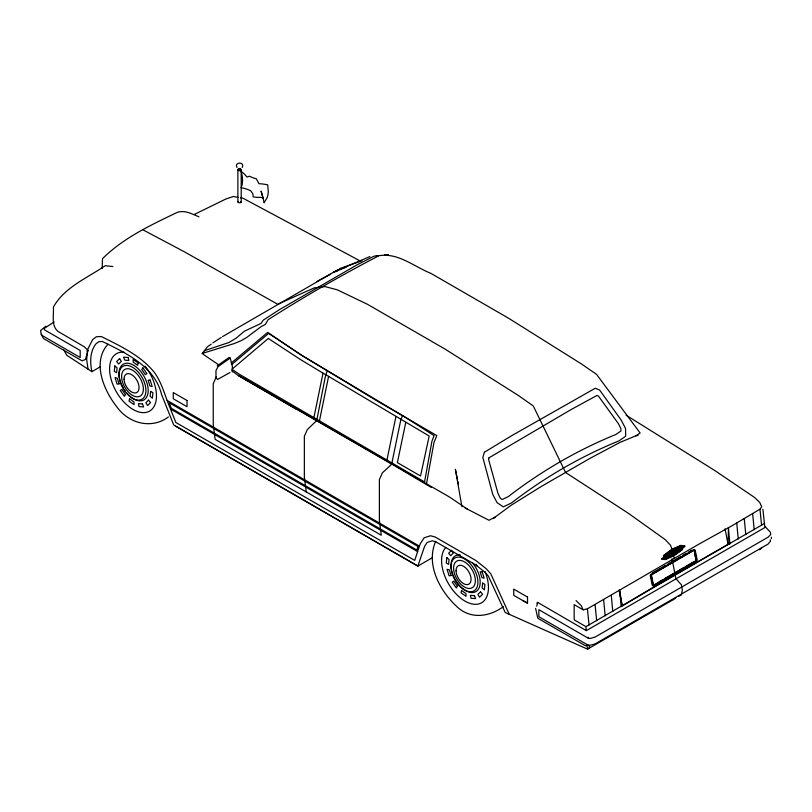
<?xml version="1.0" encoding="UTF-8"?>
<svg xmlns="http://www.w3.org/2000/svg" width="812" height="812" viewBox="0 0 812 812"><rect width="100%" height="100%" fill="white"/><g stroke="black" fill="none" stroke-linecap="round" stroke-linejoin="round"><path stroke-width="1.22" d="M682.334 546.912L681.095 545.674L672.194 549.551L663.81 555.652L664.054 557.184L664.531 555.844L673.128 549.805L681.816 545.867L682.334 546.912L679.512 548.323C687.277 544.761 672.275 553.601 682.029 546.831L681.512 545.786L672.823 549.724L664.226 555.763L664.196 557.225L668.296 554.961C659.74 559.295 669.819 556.981 669.382 554.555L667.576 553.307M102.129 268.589L102.515 258.683C123.373 237.825 151.123 224.944 177.463 212.277C185.136 209.953 192.089 213.942 198.94 216.824M426.401 484.287L433.984 442.418L436.815 435.567L377.956 401.453L300.947 354.864L267.615 332.433L231.197 363.055M682.09 548.882L673.919 555.083L665.018 559.153L673.767 555.043L682.09 548.882L664.886 558.818M675.411 550.394L676.02 550.069L674.295 551.033L674.802 552.333L675.878 551.896L675.503 551.439L674.721 552.312L674.467 551.084M676.761 548.202L676.041 551.125L674.65 551.937M670.093 553.063L672.468 551.449L673.26 552.576L672.468 551.449M313.879 417.632L323.014 373.165L300.318 359.452L268.325 338.462L231.958 369.247L239.195 374.159L424.554 481.952L431.943 441.16L434.065 435.638L403.828 416.343L301.77 355.372L268.701 333.356L231.552 364.629M319.431 420.971L328.586 376.382L323.014 373.165M386.898 460.171L395.911 416.637M232.374 370.384L231.846 370.779L238.383 375.591L391.678 464.088L400.742 420.149L402.468 415.561M536.752 606.229L537.656 602.382L586.305 630.64L764.874 527.536L762.874 509.266M676.853 549.876L676.335 551.784L673.818 553.419L673.655 552.779L674.092 553.5L676.589 551.856L676.985 549.917M112.838 266.529L105.225 265.717C87.067 278.12 64.564 287.174 53.389 307.078C53.998 315.066 50.983 325.115 57.713 331.235L84.225 346.754L88.132 350.398L85.361 359.513L82.063 360.822L43.493 338.553L41.199 334.321M431.923 557.966L417.835 566.106L424.605 546.344L427.112 542.467L432.207 540.822L435.608 541.716L475.467 564.716L485.008 572.287L488.276 575.941L505.237 612.532L587.543 649.153L673.584 599.479M241.205 169.759L241.205 202.3L240.372 202.716A1.654 0.792 3.8 0 1 238.373 202.503A1.654 0.792 3.8 0 1 238.119 201.518L238.302 201.457M327.266 370.779L325.5 375.763L316.731 420.545M672.874 552.475L673.473 550.891L675.462 549.917M405.787 422.402L397.372 462.617L420.535 475.994L429.193 436.034L328.586 376.382M676.66 550.769L676.284 551.774L672.255 554.251L671.768 552.718L672.519 554.322L673.96 552.86M435.75 541.33C425.6 563.985 439.475 590.294 456.161 605.925C469.671 619.708 489.037 617.181 503.399 606.635M202.482 353.352L207.334 346.876L211.252 344.156M216.246 376.93L213.251 383.68L213.251 424.493L215.139 439.322L381.275 535.24L379.377 520.411L379.377 479.598L382.381 472.848L392.034 463.936M673.26 552.576L674.051 551.043L676.02 550.069M242.22 167.475C245.194 161.669 233.998 161.669 236.982 167.475M261.18 388.471L449.716 497.157L467.438 509.175L488.997 520.269L495.229 517L511.184 505.226L541.107 486.581L589.989 458.364L619.901 442.459L635.867 435.8L640.13 433.019L596.556 374.373L581.382 363.908L508.393 318.121L430.725 273.279C415.612 267.26 401.443 255.303 384.715 255.232L388.258 254.917L384.715 255.232M107.996 344.176C91.837 362.01 103.581 389.963 116.492 406.386C128.286 423.417 151.306 429.67 168.419 416.962M451.624 550.242L448.65 553.226L450.68 555.682L453.299 553.053L452.182 551.175M536.905 603.123L537.656 602.382M493.615 518.584L495.229 517M759.626 549.805L761.889 547.745M316.771 420.504L307.362 429.538L304.358 436.277L304.358 477.101L306.256 491.93M204.289 350.733L228.964 342.481L236.099 338.218L244.361 331.225L261.17 323.349L263.118 320.253L278.932 309.94L357.016 264.864L374.2 256.125L378.148 255.81L376.372 255.638M240.25 168.551L238.829 168.531M673.452 599.632L675.858 597.815M45.979 326.089L40.6 330.545L41.158 334.036L42.488 335.711L80.185 357.483L80.185 350.459L44.792 330.027L43.929 328.616L54.181 321.928M764.427 523.486L586.771 626.164L585.858 626.59L574.155 619.83L574.155 604.635L583.128 609.812L587.269 608.888L698.513 544.385L733.449 524.917L760.103 509.104L761.697 506.718L759.778 502.526L754.612 497.502L714.357 470.239L626.113 415.196M217.24 365.877L228.862 357.574L230.192 358.041L232.374 366.334L232.374 371.866M230.192 358.041L218.032 366.648L215.982 370.495L215.982 377.783L217.565 379.437L229.979 372.535M682.253 549.379L673.666 555.357L664.764 559.539L664.439 558.351L662.074 559.468L661.78 558.727L663.769 557.377L663.505 555.499L672.042 549.145L681.197 545.288L682.151 546.649L684.283 545.613L684.587 546.385L682.435 547.958M664.054 557.184L667.982 554.505L668.601 555.043L665.302 557.6L669.545 555.357M670.763 553.419L671.351 554.921L664.703 558.148L664.967 559.143L664.622 558.128L665.312 559.235L674.224 555.164L682.395 549.288L682.374 548.049L677.269 550.932M221.26 337.416L212.896 342.887M664.5 557.306L668.489 554.647M670.651 553.216L673.067 551.602M670.834 552.678L670.326 553.002L670.144 552.312L668.327 553.51L668.469 554.19L669.342 553.337L669.382 554.555M664.845 557.123L668.601 555.043M681.106 548.607L677.238 551.145L682.374 548.049M667.86 554.028L668.134 553.51M670.144 552.312L669.372 552.099L669.697 552.84L670.204 552.505M669.342 553.337L668.164 554.109L668.022 553.429M678.72 549.673L681.836 547.643L679.512 548.323M222.559 336.604L319.948 280.14M63.823 350.033L66.838 355.321L91.888 371.652L100.556 366.648M674.295 551.033L675.716 549.988L673.757 550.962L672.955 552.495L672.762 551.521L670.347 553.134L669.839 552.231M671.067 553.5L672.214 552.84M669.21 555.073L664.998 557.509L669.25 555.276L668.621 554.281L669.047 553.256M670.895 554.099L672.052 553.429M678.71 549.673L680.304 548.668M675.807 551.521L677.066 548.283L678.568 547.552L679.015 549.754M674.721 552.312L675.878 551.896M652.483 572.917L665.586 565.345M667.779 564.086L680.882 556.514M683.065 555.256L686.343 553.368M688.535 552.099L691.804 550.211M659.192 581.778L662.47 579.88M664.652 578.621L677.746 571.059M679.928 569.801L683.207 567.913M685.389 566.654L694.118 561.61M660.42 581.849L653.863 585.635A1.939 1.37 -75 0 1 652.137 584.691L650.371 576.073A1.939 1.37 -75 0 1 650.625 574.388M662.602 580.59L664.784 579.321M666.967 578.063L670.245 576.175M672.437 574.906L674.62 573.648M676.802 572.389L680.08 570.491M682.263 569.232L689.916 564.817M692.098 563.558L695.376 561.66M316.903 281.52L341.131 268.072L361.969 260.794M320.841 279.632L330.23 274.415M194.058 214.581L225.797 199.031L233.308 196.504L238.129 197.346M86.854 351.088L88.132 350.398M678.659 596.394L681.309 594.973L682.364 590.212L681.349 584.731L675.858 578.591L672.031 558.697M664.622 558.128L671.067 554.515M673.239 553.723L672.224 554.241L671.92 552.759M664.926 558.209L671.351 554.921M335.6 271.736L338.482 270.305M679.005 548.181L681.867 546.791M693.813 550.404L652.087 574.49A1.167 0.822 -75 0 0 651.569 575.799L653.386 584.681A1.167 0.822 -75 0 0 654.279 585.168L695.996 561.072A1.167 0.822 -75 0 0 696.523 559.772L694.707 550.891A1.167 0.822 -75 0 0 693.813 550.404A1.167 0.822 -75 0 1 694.047 550.709L694.087 550.871M653.741 584.924L653.609 584.985A1.167 0.822 -75 0 1 653.284 585.026M677.807 547.349L676.284 548.08L676.294 549.897M239.134 169.353C237.54 170.439 241.55 170.439 239.956 169.353M369.907 256.582L333.397 272.101L346.166 267.3M770.253 539.818L770.466 541.137L768.182 543.989L595.094 643.926L590.141 645.246L587.929 645.053L538.853 616.724L538.853 609.7L588.294 638.242L590.486 638.425L595.226 636.984L768.314 537.047L770.811 534.316L770.294 532.093L765.198 526.714M588.03 645.022L585.543 645.814L537.818 618.257L535.605 608.371M202.015 353.504L234.282 343.547L241.154 340.695L246.98 337.274L261.159 326.566L265.402 324.455L268.062 319.735C304.064 296.756 341.243 275.329 379.133 255.607L385.04 255.141M635.867 435.8L638.12 435.425M240.535 197.773L242.95 198.199L359.828 260.784M669.697 552.84L670.326 553.002M143.267 229.989L183.766 251.476L277.694 304.246L314.376 287.834L324.993 286.575L337.274 289.823L367.46 304.287L445.118 349.13L518.107 395.302L533.281 405.949L565.548 472.472L628.072 513.082L665.322 539.696L670.489 545.228L673.148 551.947M465.215 508.17L467.438 509.175M522.532 600.423L527.516 602.94M419.357 546.1L167.099 400.407M238.505 375.377L261.119 388.43M417.571 551.581L170.5 408.984C165.12 396.733 162.309 383.294 154.28 372.322C140.659 355.443 120.308 346.034 101.327 336.533L96.466 336.726L92.69 339.528L87.635 349.454L86.681 359.614L88.041 369.145M417.825 566.015L175.098 425.864M417.835 566.106L173.717 424.97L161.608 394.622C154.727 366.344 126.154 353.19 102.454 341.527L98.902 341.659L95.958 343.852C89.756 351.87 90 362.233 91.888 371.652M391.709 463.967L431.365 487.494M296.887 409.552L238.566 375.631M202.827 354.052L218.773 364.892M576.043 600.596L581.209 605.62L583.128 609.812M588.791 645.682L589.817 647.093L587.543 649.153L587.046 645.824M475.923 564.279L477.354 566.319M509.317 614.481L490.773 573.82L486.195 568.715L475.822 560.483L435.1 536.976L430.451 535.758L424.118 537.808L420.18 543.898L414.709 560.392L175.859 422.504L170.5 408.984M668.682 553.165L668.408 554.22L669.291 555.286M241.205 202.3L240.981 201.934A1.594 0.609 10.4 0 0 240.717 201.762M262.956 197.631A35.495 28.714 31.5 0 0 257.891 197.387A40.174 32.876 24.3 0 1 253.161 196.859L252.867 193.753A36.367 14.139 74.6 0 1 250.878 190.952L250.126 190.526A31.221 21.792 47.1 0 0 241.164 187.755L241.915 185.522A26.948 15.56 60 0 0 241.915 174.519L241.164 171.423A27.994 11.835 70.6 0 1 246.929 177.026L249.477 176.224A32.287 23.061 40.1 0 0 256.48 178.894A36.834 4.557 79 0 0 257.363 180.771A32.257 6.486 78 0 1 258.957 183.715A35.799 28.176 13 0 1 267.716 184.882L268.285 191.764A18.798 13.296 75 0 1 267.026 197.935L264.052 202.777A39.382 5.714 88.3 0 0 262.956 197.631L261.068 191.053L263.118 198.28M588.081 637.288L588.294 638.242M457.45 479.181L455.37 469.285L461.896 506.668M457.978 481.648L458.496 484.125M694.839 554.535L695.864 559.59A1.167 0.822 -75 0 1 695.437 560.808M677.289 549.998L677.543 551.226M674.772 551.165L675.026 552.393M653.01 584.437L651.234 575.708A1.167 0.822 -75 0 1 651.762 574.409L693.489 550.313A1.167 0.822 -75 0 1 694.372 550.8L696.188 559.681A1.167 0.822 -75 0 1 695.671 560.98L653.944 585.076A1.167 0.822 -75 0 1 653.234 584.914M725.014 528.805L728.08 544.365L650.666 588.832L621.18 606.655L619.718 590.608L622.114 605.539L619.992 594.77M619.048 589.979L619.515 592.374M650.93 575.779L650.899 575.617A1.167 0.822 -75 0 1 651.234 574.51M585.858 626.59L586.305 630.64M759.971 509.185L761.605 525.323M587.411 608.817L589.045 624.956M736.748 522.969L738.25 539.026M603.641 599.733L605.173 615.821M752.633 513.62L754.196 529.718M744.249 518.553L745.781 534.641M611.284 595.409L612.766 611.477M595.084 604.575L596.647 620.672M673.584 553.063L674.072 558.494M771.4 537.239L771.4 538.64M237.886 169.759L237.886 201.914M696.391 559.133A1.939 1.37 -75 0 1 696.32 560.351M239.976 168.845A1.654 0.954 0 0 1 240.9 170.307A1.654 0.954 0 0 1 238.19 170.307A1.654 0.954 0 0 1 239.114 168.845M145.043 366.08A33.15 19.143 60 0 1 150.139 410.77A33.15 19.143 60 0 1 113.731 386.603A33.15 19.143 60 0 1 124.145 352.205M123.525 388.41A20.625 11.906 60 0 1 128.306 363.309A20.625 11.906 60 0 1 148.16 391.546A20.625 11.906 60 0 1 126.601 392.785M125.302 391.11A20.625 11.906 60 0 1 124.084 389.324M485.058 571.567A33.15 19.143 60 0 1 479.872 603.58A33.15 19.143 60 0 1 449.127 584.782A33.15 19.143 60 0 1 445.747 547.521M472.604 563.01A20.625 11.906 60 0 1 476.431 591.268A20.625 11.906 60 0 1 453.593 576.368A20.625 11.906 60 0 1 460.302 554.982M682.648 547.887L682.618 549.48L674.153 555.489L665.15 559.641L664.652 558.412L662.328 559.539L662.186 558.839L664.206 557.499L664.277 555.702L673.046 549.419L681.968 545.502L682.608 546.77L684.709 545.725L684.861 546.466L682.648 547.887M728.435 527.841L728.08 544.365L729.897 543.888L728.435 527.841M114.827 365.928L114.279 371.399L116.593 372.678L117.07 367.856L114.827 365.928M150.616 391.435L150.139 396.256L152.382 398.184L152.93 392.714L150.616 391.435M446.823 557.6L446.275 563.081L448.589 564.35L449.066 559.529L446.823 557.6M482.612 583.107L482.125 587.929L484.378 589.867L484.926 584.386L482.612 583.107M484.388 452.254L482.835 457.491L492.762 494.356L497.056 502.658L503.328 506.861L511.367 503.024C544.385 477.578 580.377 456.537 619.028 440.865L625.666 436.227L625.534 428.482L621.241 420.18L599.642 390.054L595.257 388.237L511.925 435.547L484.388 452.254M488.986 457.806L488.611 459.47L497.969 493.391L500.365 498.274L502.222 499.522L508.312 496.579C541.299 471.183 577.261 450.163 615.841 434.501L620.916 430.999L620.886 428.695L618.49 423.803L598.434 396.063L596.993 395.444L570.806 409.735L488.986 457.806M129.575 398.814L129.027 401.098L134.041 404.62L133.99 401.92L129.575 398.814M138.182 363.015L137.634 365.298L133.219 362.193L133.168 359.493L138.182 363.015M461.571 590.497L461.023 592.77L466.037 596.302L465.986 593.592L461.571 590.497M417.794 547.156L416.8 549.998L174.245 410.04L171.302 408.304L169.19 402.762L418.028 546.476L417.794 547.156M125.434 394.571L124.317 396.276L120.247 390.481L121.851 389.476L125.434 394.571M142.892 367.846L141.775 369.541L145.358 374.647L146.962 373.632L142.892 367.846M457.43 586.244L456.314 587.949L452.243 582.153L453.847 581.148L457.43 586.244M119.628 358.569L116.654 361.543L118.684 363.999L121.303 361.381L119.628 358.569M148.525 400.113L145.906 402.732L147.581 405.543L150.555 402.569L148.525 400.113M480.521 591.786L477.903 594.414L479.567 597.226L482.551 594.242L480.521 591.786M693.57 549.754L652.056 573.729A1.939 1.37 -75 0 0 651.031 576.256L652.797 584.863A1.939 1.37 -75 0 0 654.523 585.807L696.036 561.843A1.939 1.37 -75 0 0 697.051 559.316L695.295 550.709A1.939 1.37 -75 0 0 693.57 549.754M119.07 383.863L117.09 384.117L115.05 377.61L117.273 378.138L119.07 383.863M150.118 379.996L148.149 380.249L149.936 385.974L152.159 386.512L150.118 379.996M451.056 575.546L449.087 575.789L447.047 569.283L449.269 569.811L451.056 575.546M482.115 571.678L480.136 571.922L481.932 577.647L484.155 578.185L482.115 571.678M128.184 357.503L123.566 357.189L124.764 360.163L128.834 360.447L128.184 357.503M142.445 403.95L138.375 403.676L139.025 406.609L143.643 406.924L142.445 403.95M474.441 595.622L470.371 595.348L471.021 598.282L475.639 598.606L474.441 595.622M187.034 400.499L173.271 392.551L173.271 398.773L187.034 406.721L187.034 400.499M527.516 597.074L513.752 589.126L513.752 595.348L527.516 603.296L527.516 597.074M121.587 376.758A15.408 8.902 60 0 0 138.141 396.784A15.408 8.902 60 0 0 137.715 374.748A15.408 8.902 60 0 0 121.587 376.758M119.039 375.347A19.011 10.972 60 0 0 139.461 400.052A19.011 10.972 60 0 0 138.933 372.87A19.011 10.972 60 0 0 119.039 375.347M124.063 379.153A10.617 6.131 60 0 0 135.462 392.947A10.617 6.131 60 0 0 135.168 377.773A10.617 6.131 60 0 0 124.063 379.153M453.583 568.43A15.408 8.902 60 0 0 470.138 588.456A15.408 8.902 60 0 0 469.712 566.421A15.408 8.902 60 0 0 453.583 568.43M451.036 567.03A19.011 10.972 60 0 0 471.457 591.735A19.011 10.972 60 0 0 470.93 564.553A19.011 10.972 60 0 0 451.036 567.03M456.05 570.826A10.617 6.131 60 0 0 467.458 584.62A10.617 6.131 60 0 0 467.164 569.445A10.617 6.131 60 0 0 456.05 570.826"/></g></svg>
